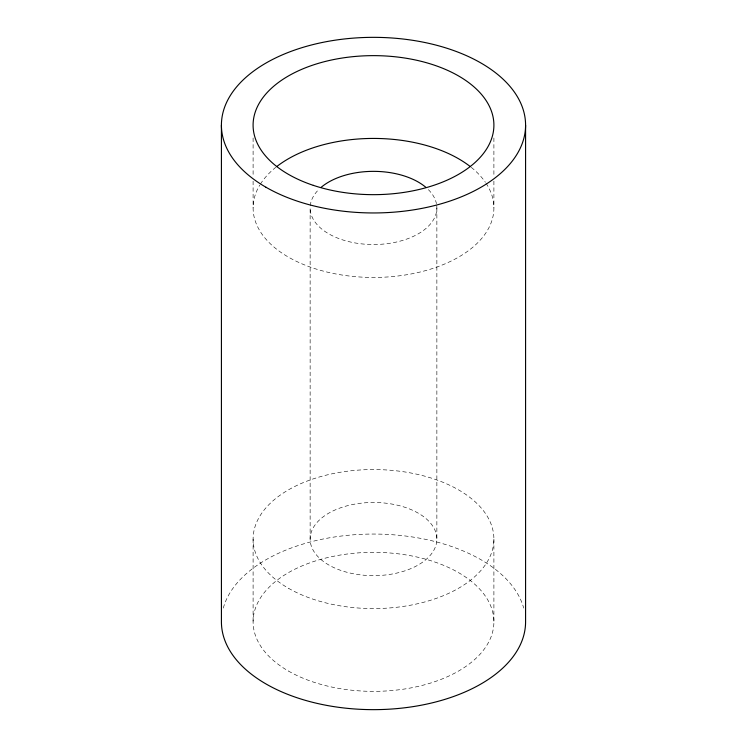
<?xml version="1.0" encoding="UTF-8"?>
<svg xmlns="http://www.w3.org/2000/svg" width="747" height="747" viewBox="0 0 747 747"><rect width="100%" height="100%" fill="white"/><g stroke="black" fill="none" stroke-linecap="round" stroke-linejoin="round"><path stroke-width="0.56" stroke-dasharray="3.73 2.8" d="M493.898 137.98L493.898 176.451M493.898 181.119L493.898 207.937M493.898 539.063L493.898 621.849M436.864 207.937L436.864 539.063A63.364 36.584 0 0 1 341.818 570.745A63.364 36.584 0 0 1 341.818 507.381A63.364 36.584 0 0 1 436.864 539.063M310.136 539.063L310.136 207.937A63.364 36.584 0 0 0 376.255 244.484A63.364 36.584 0 0 0 436.631 204.753M253.102 137.98L253.102 176.451M253.102 181.119L253.102 207.937M253.102 539.063L253.102 621.849M310.238 205.817A63.364 36.584 0 0 1 318.624 189.645M428.376 189.645A63.364 36.584 0 0 1 436.435 203.688M486.036 183.22A120.398 69.508 0 0 1 375.255 277.436A120.398 69.508 0 0 1 259.769 185.135M260.358 184.173A120.398 69.508 0 0 1 275.736 167.365M471.264 167.365A120.398 69.508 0 0 1 485.391 182.277M223.297 608.095A152.08 87.801 0 0 1 373.5 534.049A152.08 87.801 0 0 1 523.703 608.095M288.37 671.002A120.398 69.508 0 0 0 489.799 639.834A120.398 69.508 0 0 0 342.341 554.704A120.398 69.508 0 0 0 288.37 671.002M288.37 588.216A120.398 69.508 0 0 0 489.799 557.057A120.398 69.508 0 0 0 342.341 471.927A120.398 69.508 0 0 0 288.37 588.216"/><path stroke-width="1.12" d="M525.58 125.151L525.58 621.849A152.08 87.801 0 0 1 373.5 709.65A152.08 87.801 0 0 1 221.42 621.849L221.42 125.151M321.014 187.441A63.364 36.584 0 0 1 425.986 187.441M276.623 166.665A120.398 69.508 0 0 1 470.377 166.665M313.301 185.349A120.398 69.508 0 0 0 493.898 125.151A120.398 69.508 0 0 0 313.301 64.952A120.398 69.508 0 0 0 313.301 185.349M265.96 187.236A152.08 87.801 0 0 0 520.398 147.878A152.08 87.801 0 0 0 334.142 40.338A152.08 87.801 0 0 0 265.96 187.236"/></g></svg>
